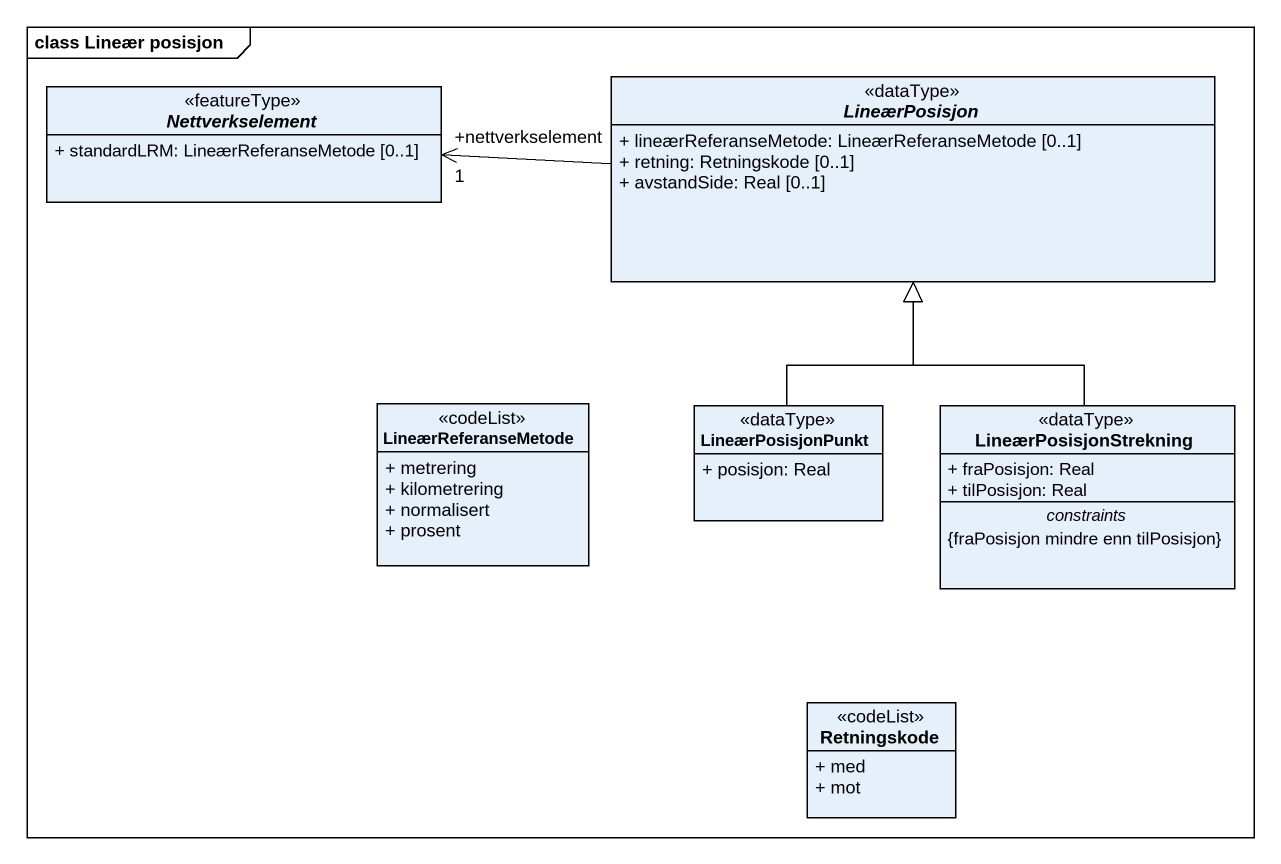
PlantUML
@startuml
mainframe class Lineær posisjon
hide circle
hide empty members
skinparam classAttributeIconSize 0
abstract class Nettverkselement <<featureType>> {
  + standardLRM: LineærReferanseMetode [0..1]
}
abstract class LineærPosisjon <<dataType>> {
  + lineærReferanseMetode: LineærReferanseMetode [0..1]
  + retning: Retningskode [0..1]
  + avstandSide: Real [0..1]
}
class LineærReferanseMetode <<codeList>> {
  + metrering
  + kilometrering
  + normalisert
  + prosent
}
class LineærPosisjonPunkt <<dataType>> {
  + posisjon: Real
}
class LineærPosisjonStrekning <<dataType>> {
  + fraPosisjon: Real
  + tilPosisjon: Real
  -- constraints --
  {fraPosisjon mindre enn tilPosisjon}
}
class Retningskode <<codeList>> {
  + med
  + mot
}
LineærPosisjon -left-> "+nettverkselement\n1" Nettverkselement
LineærPosisjonPunkt -up-|> LineærPosisjon
LineærPosisjonStrekning -up-|> LineærPosisjon
@enduml
